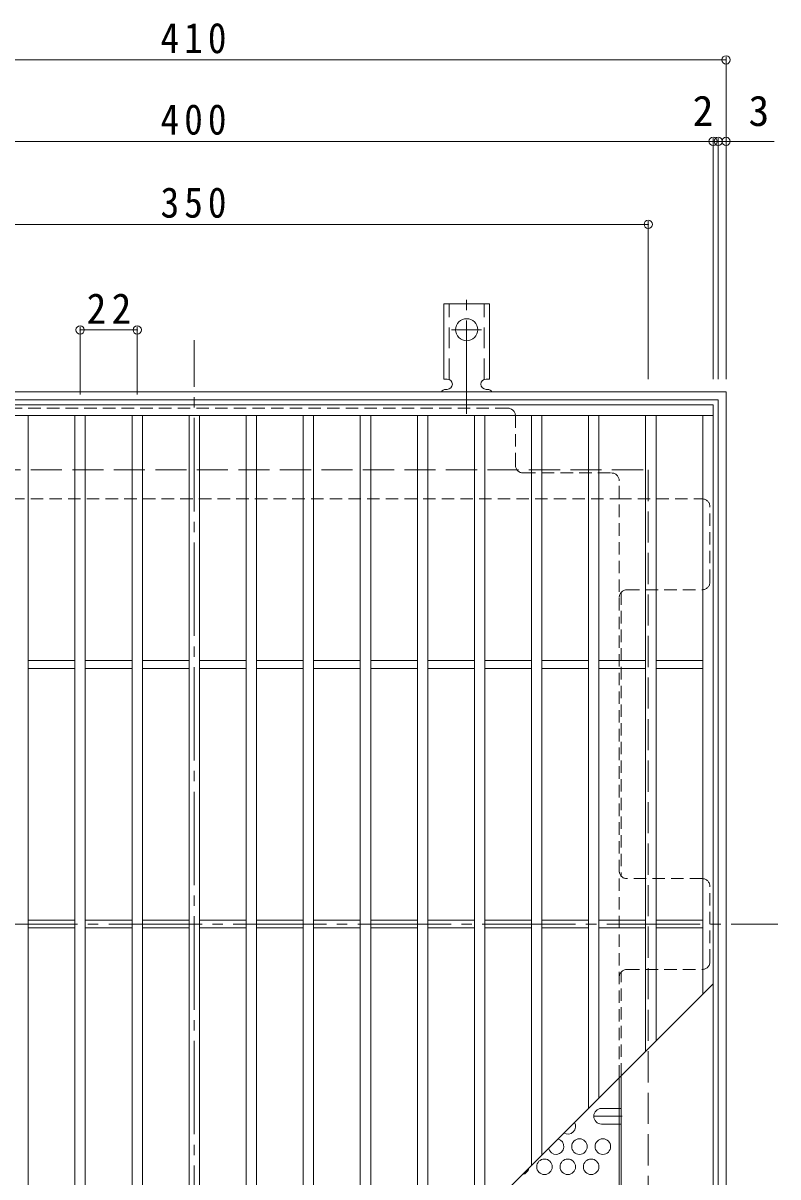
# Model space of a CAD drawing. Units: millimetres at full size, sheet at 1:4; details may follow other scales. Extents: x -837 to 1001, y -1646 to 790.
# Drawn here: x -560.7 to -269.7, y 345.7 to 790.3 of the extents above; entities that cross this region are included whole.
import ezdxf
from ezdxf.enums import TextEntityAlignment as Align

# ---------------------------------------------------------------- set-up
doc = ezdxf.new("R2010")
doc.units = ezdxf.units.MM
doc.header["$LTSCALE"] = 4
doc.header["$PDMODE"] = 32
doc.header["$PDSIZE"] = 3.2
for name, pattern in [('CHAIN1', [8, 5, -1, 1, -1]), ('CHAIN2', [12, 9, -1, 1, -1]), ('DASHED1', [1.8, 1.2, -0.6]), ('DASHED2', [3, 2, -1]), ('DASHED3', [4, 3, -1])]:
    doc.linetypes.add(name, pattern=pattern)
for name, color, linetype, lineweight in [('A-1_躯体', 2, 'Continuous', 9), ('A-2_仕上', 3, 'Continuous', 9), ('A-4_その他', 7, 'Continuous', 9), ('A-6_寸法', 2, 'Continuous', 9), ('A-7_ハッチ', 2, 'Continuous', 9), ('A-8_記号', 2, 'Continuous', 9), ('A-A_ﾊｯﾁ-ﾜｸ', 3, 'Continuous', 9)]:
    doc.layers.add(name, color=color, linetype=linetype, lineweight=lineweight)
doc.styles.add('ＭＳ ゴシック', font='')
doc.styles.get('ＭＳ ゴシック').set_extended_font_data('MS Gothic')

msp = doc.modelspace()

# ---------------------------------------------------------------- linework, layer by layer
at = {"layer": 'A-1_躯体'}
for points in [[(-699.713, 238.162), (-699.713, 648.162), (-289.713, 648.162), (-289.713, 238.162)], [(-696.713, 241.162), (-696.713, 645.162), (-292.713, 645.162), (-292.713, 241.162)]]:
    msp.add_lwpolyline(points, close=True, dxfattribs=at)
at = {"layer": 'A-1_躯体', "linetype": 'DASHED3'}
msp.add_lwpolyline([(-669.713, 268.162), (-669.713, 618.162), (-319.713, 618.162), (-319.713, 268.162)], close=True, dxfattribs=at)
at = {"layer": 'A-2_仕上'}
for p, q in [((-694.713, 639.162), (-294.713, 639.162)), ((-558.713, 247.162), (-558.713, 639.162)), ((-540.713, 247.162), (-540.713, 639.162)), ((-536.713, 247.162), (-536.713, 639.162)), ((-518.713, 247.162), (-518.713, 639.162)), ((-514.713, 247.162), (-514.713, 639.162)), ((-496.713, 247.162), (-496.713, 639.162)), ((-492.713, 247.162), (-492.713, 639.162)), ((-474.713, 247.162), (-474.713, 639.162)), ((-470.713, 247.162), (-470.713, 639.162)), ((-452.713, 262.162), (-452.713, 639.162)), ((-448.713, 266.162), (-448.713, 639.162)), ((-430.713, 284.162), (-430.713, 639.162)), ((-426.713, 288.162), (-426.713, 639.162)), ((-408.713, 306.162), (-408.713, 639.162)), ((-404.713, 310.162), (-404.713, 639.162)), ((-386.713, 328.162), (-386.713, 639.162)), ((-382.713, 332.162), (-382.713, 639.162)), ((-364.713, 350.162), (-364.713, 639.162)), ((-360.713, 354.162), (-360.713, 639.162)), ((-342.713, 372.162), (-342.713, 639.162)), ((-338.713, 376.162), (-338.713, 639.162)), ((-320.713, 394.162), (-320.713, 639.162)), ((-316.713, 398.162), (-316.713, 639.162)), ((-298.713, 639.162), (-298.713, 416.162)), ((-558.713, 544.662), (-540.713, 544.662)), ((-536.713, 544.662), (-518.713, 544.662)), ((-514.713, 544.662), (-496.713, 544.662)), ((-492.713, 544.662), (-474.713, 544.662)), ((-470.713, 544.662), (-452.713, 544.662)), ((-448.713, 544.662), (-430.713, 544.662)), ((-426.713, 544.662), (-408.713, 544.662)), ((-404.713, 544.662), (-386.713, 544.662)), ((-382.713, 544.662), (-364.713, 544.662)), ((-360.713, 544.662), (-342.713, 544.662)), ((-338.713, 544.662), (-320.713, 544.662)), ((-316.713, 544.662), (-298.713, 544.662)), ((-558.713, 541.662), (-540.713, 541.662)), ((-536.713, 541.662), (-518.713, 541.662)), ((-514.713, 541.662), (-496.713, 541.662)), ((-492.713, 541.662), (-474.713, 541.662)), ((-470.713, 541.662), (-452.713, 541.662)), ((-448.713, 541.662), (-430.713, 541.662)), ((-426.713, 541.662), (-408.713, 541.662)), ((-404.713, 541.662), (-386.713, 541.662)), ((-382.713, 541.662), (-364.713, 541.662)), ((-360.713, 541.662), (-342.713, 541.662)), ((-338.713, 541.662), (-320.713, 541.662)), ((-316.713, 541.662), (-298.713, 541.662)), ((-558.713, 444.662), (-540.713, 444.662)), ((-536.713, 444.662), (-518.713, 444.662)), ((-514.713, 444.662), (-496.713, 444.662)), ((-492.713, 444.662), (-474.713, 444.662)), ((-470.713, 444.662), (-452.713, 444.662)), ((-448.713, 444.662), (-430.713, 444.662)), ((-426.713, 444.662), (-408.713, 444.662)), ((-404.713, 444.662), (-386.713, 444.662)), ((-382.713, 444.662), (-364.713, 444.662)), ((-360.713, 444.662), (-342.713, 444.662)), ((-338.713, 444.662), (-320.713, 444.662)), ((-316.713, 444.662), (-298.713, 444.662)), ((-558.713, 441.662), (-540.713, 441.662)), ((-536.713, 441.662), (-518.713, 441.662)), ((-514.713, 441.662), (-496.713, 441.662)), ((-492.713, 441.662), (-474.713, 441.662)), ((-470.713, 441.662), (-452.713, 441.662)), ((-448.713, 441.662), (-430.713, 441.662)), ((-426.713, 441.662), (-408.713, 441.662)), ((-404.713, 441.662), (-386.713, 441.662)), ((-382.713, 441.662), (-364.713, 441.662)), ((-360.713, 441.662), (-342.713, 441.662)), ((-338.713, 441.662), (-320.713, 441.662)), ((-316.713, 441.662), (-298.713, 441.662)), ((-294.713, 420.162), (-471.713, 243.162))]:
    msp.add_line(p, q, dxfattribs=at)
msp.add_lwpolyline([(-694.713, 243.162), (-694.713, 643.162), (-294.713, 643.162), (-294.713, 243.162)], close=True, dxfattribs=at)
at = {"layer": 'A-4_その他'}
for p, q in [((-699.713, 776.125), (-289.713, 776.125)), ((-289.713, 777.325), (-289.713, 653.162)), ((-694.713, 744.737), (-294.713, 744.737)), ((-294.713, 745.937), (-294.713, 653.162)), ((-294.713, 744.737), (-292.713, 744.737)), ((-292.713, 745.937), (-292.713, 653.162)), ((-292.713, 744.737), (-271.196, 744.737)), ((-669.713, 712.741), (-319.713, 712.741)), ((-319.713, 713.941), (-319.713, 653.162)), ((-538.713, 673.268), (-538.713, 647.162)), ((-538.713, 672.068), (-516.713, 672.068)), ((-516.713, 673.268), (-516.713, 647.162))]:
    msp.add_line(p, q, dxfattribs=at)
for p in [(-289.713, 776.125), (-294.713, 744.737), (-292.713, 744.737), (-289.713, 744.737), (-319.713, 712.741), (-538.713, 672.068), (-516.713, 672.068)]:
    msp.add_point(p, dxfattribs=at)
at = {"layer": 'A-6_寸法'}
for centre in [(-346.213, 357.426), (-337.213, 357.426), (-359.713, 349.631), (-350.713, 349.631), (-341.713, 349.631)]:
    msp.add_circle(centre, 3, dxfattribs=at)
for centre, start, end in [((-350.713, 365.22), 239.43443, 30.56557), ((-355.213, 357.426), 193.18453, 76.81547), ((-368.713, 349.631), 279.85302, 350.14698)]:
    msp.add_arc(centre, 3, start, end, dxfattribs=at)
at = {"layer": 'A-7_ハッチ', "linetype": 'CHAIN2'}
for p, q in [((-494.713, 218.162), (-494.713, 668.162)), ((-719.713, 443.162), (-269.713, 443.162))]:
    msp.add_line(p, q, dxfattribs=at)
at = {"layer": 'A-7_ハッチ', "linetype": 'DASHED1'}
for p, q in [((-373.914, 641.966), (-615.512, 641.966)), ((-370.914, 619.966), (-370.914, 638.966)), ((-367.914, 616.966), (-333.913, 616.966)), ((-330.913, 383.962), (-330.913, 613.966)), ((-658.513, 606.966), (-330.913, 606.966)), ((-330.913, 606.966), (-298.909, 606.966)), ((-295.909, 574.965), (-295.909, 603.966)), ((-330.113, 571.009), (-330.113, 461.623)), ((-327.913, 571.965), (-298.909, 571.965)), ((-298.909, 460.663), (-327.913, 460.663)), ((-295.909, 428.662), (-295.909, 457.663)), ((-330.113, 384.762), (-330.113, 424.701)), ((-327.913, 425.662), (-298.909, 425.662)), ((-330.913, 372.117), (-330.113, 372.117)), ((-330.913, 366.117), (-330.113, 366.117))]:
    msp.add_line(p, q, dxfattribs=at)
at = {"layer": 'A-7_ハッチ'}
for p, q in [((-330.913, 272.359), (-330.913, 383.962)), ((-330.113, 315.32), (-330.113, 384.762))]:
    msp.add_line(p, q, dxfattribs=at)
at = {"layer": 'A-7_ハッチ', "linetype": 'DASHED1'}
for centre, start, end in [((-373.914, 638.966), 0, 90), ((-367.914, 619.966), 180, 270), ((-333.913, 613.966), 0, 90), ((-298.909, 603.966), 0, 90), ((-298.909, 574.965), 270, 0), ((-327.913, 568.965), 90, 180), ((-327.913, 463.663), 180, 270), ((-298.909, 457.663), 0, 90), ((-298.909, 428.662), 270, 0), ((-327.913, 422.662), 90, 180)]:
    msp.add_arc(centre, 3, start, end, dxfattribs=at)
at = {"layer": 'A-8_記号', "linetype": 'CHAIN1'}
msp.add_line((-329.713, 369.117), (-340.713, 369.117), dxfattribs=at)
at = {"layer": 'A-8_記号'}
for p, q in [((-337.713, 372.117), (-330.913, 372.117)), ((-337.713, 366.117), (-330.913, 366.117))]:
    msp.add_line(p, q, dxfattribs=at)
msp.add_arc((-337.713, 369.117), 3, 90, 270, dxfattribs=at)
at = {"layer": 'A-A_ﾊｯﾁ-ﾜｸ', "color": 7, "linetype": 'CHAIN2'}
for p, q in [((-389.713, 639.694), (-389.713, 687.095)), ((-395.489, 672.162), (-383.937, 672.162))]:
    msp.add_line(p, q, dxfattribs=at)
at = {"layer": 'A-A_ﾊｯﾁ-ﾜｸ'}
for p, q in [((-398.463, 653.162), (-398.463, 682.162)), ((-380.963, 682.162), (-398.463, 682.162)), ((-380.963, 653.162), (-380.963, 682.162)), ((-398.463, 653.162), (-397.213, 653.162)), ((-397.713, 649.162), (-397.213, 649.162)), ((-382.218, 649.162), (-381.704, 649.162)), ((-380.963, 653.162), (-382.213, 653.162))]:
    msp.add_line(p, q, dxfattribs=at)
at = {"layer": 'A-A_ﾊｯﾁ-ﾜｸ', "linetype": 'DASHED2'}
for p, q in [((-396.463, 653.016), (-396.463, 682.162)), ((-382.963, 653.016), (-382.963, 682.162))]:
    msp.add_line(p, q, dxfattribs=at)
at = {"layer": 'A-A_ﾊｯﾁ-ﾜｸ'}
msp.add_circle((-389.713, 672.162), 4.25, dxfattribs=at)
for centre, start, end in [((-397.713, 647.162), 90.27597, 150.00049), ((-397.213, 651.162), 270, 90), ((-382.213, 651.162), 90, 269.86671), ((-381.713, 647.162), 29.99928, 89.75838)]:
    msp.add_arc(centre, 2, start, end, dxfattribs=at)

# ---------------------------------------------------------------- texts
at = {"layer": 'A-4_その他', "color": 2, "style": 'ＭＳ ゴシック'}
for s, p in [('2', (-302.576, 747.137)), ('3', (-281.057, 747.137))]:
    msp.add_text(s, height=11.73, dxfattribs=at).set_placement(p, align=Align.BOTTOM_LEFT)
at = {"layer": 'A-4_その他', "color": 2, "char_height": 11.73, "attachment_point": 7, "style": 'ＭＳ ゴシック'}
for s, insert in [('\\T1.27;\\W0.9;410', (-507.713, 778.525)), ('\\T1.27;\\W0.9;400', (-507.713, 747.137)), ('\\T1.27;\\W0.9;350', (-507.713, 715.141)), ('\\T1.27;\\W0.95;22', (-536.213, 674.468))]:
    msp.add_mtext(s, dxfattribs=dict(at, insert=insert))

doc.saveas('drawing.dxf')
